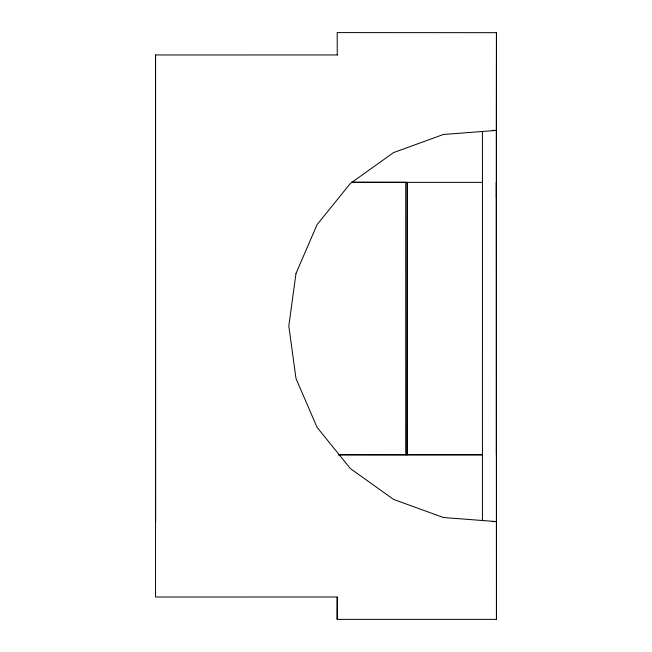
<?xml version="1.0" encoding="UTF-8"?>
<svg xmlns="http://www.w3.org/2000/svg" width="652" height="652" viewBox="0 0 652 652"><rect width="100%" height="100%" fill="white"/><g stroke="black" fill="none" stroke-linecap="round" stroke-linejoin="round"><path stroke-width="0.98" d="M337.271 55.037L337.174 32.6L496.449 32.673L496.449 619.376L337.182 619.367L337.165 597.012L155.551 597.02L155.551 54.964L337.165 54.955M407.231 182.413L407.158 454.86L338.347 454.794L482.447 454.803L407.092 454.786L407.231 182.413L351.534 182.364L482.456 182.364L482.439 520.565M296 273.441L288.812 326L296.008 378.567L317.035 427.28L350.352 468.56L393.531 499.391L443.401 517.509L496.319 521.576L492.227 521.576M295.992 273.441L317.027 224.728L350.344 183.44L393.523 152.609L443.384 134.491L496.319 130.416L496.449 619.376M496.368 454.786L496.368 182.332L496.376 197.98M405.715 454.778L405.731 182.356L351.469 182.324M492.227 130.416L496.319 130.416L496.449 32.673M337.182 619.367L337.296 597.036M155.551 54.964L155.624 521.592M482.439 131.427L482.456 182.364"/></g></svg>
